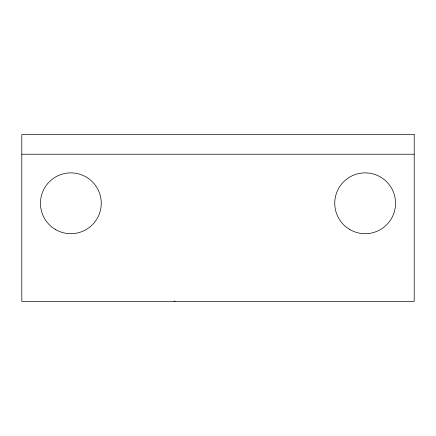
<?xml version="1.0" encoding="UTF-8"?>
<svg xmlns="http://www.w3.org/2000/svg" width="436" height="436" viewBox="0 0 436 436"><rect width="100%" height="100%" fill="white"/><g stroke="black" fill="none" stroke-linecap="round" stroke-linejoin="round"><path stroke-width="0.65" d="M21.8 154.235L414.2 154.235M174.062 300.976L175 301.385M414.2 134.615L21.8 134.615L21.8 301.385L414.2 301.385L414.2 134.615M55.645 229.619A30.411 30.411 0 0 0 101.261 203.285A30.411 30.411 0 0 0 55.645 176.951A30.411 30.411 0 0 0 55.645 229.619M349.945 229.619A30.411 30.411 0 0 0 395.561 203.285A30.411 30.411 0 0 0 349.945 176.951A30.411 30.411 0 0 0 349.945 229.619"/></g></svg>
